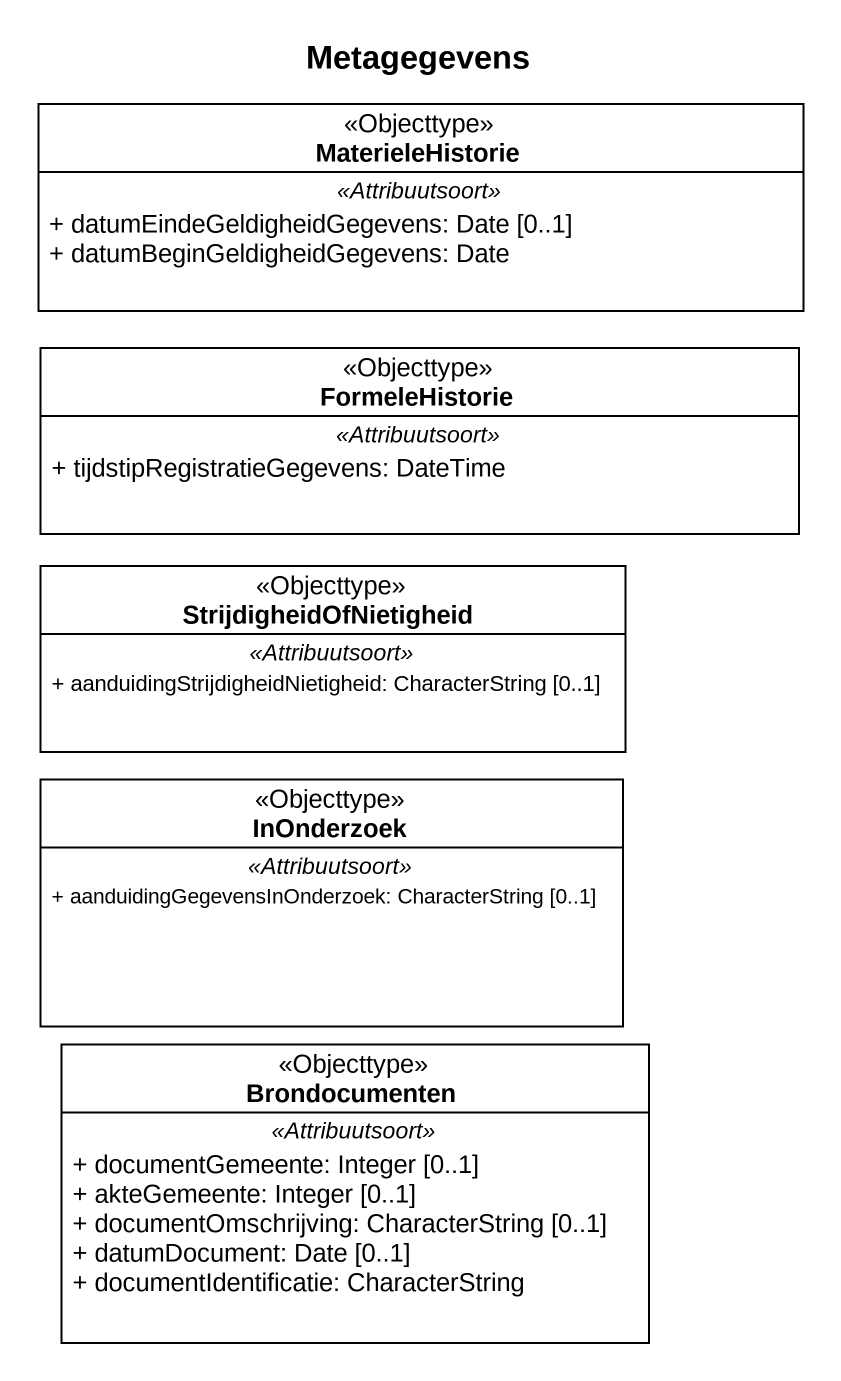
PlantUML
@startuml
title Metagegevens
hide circle
hide empty members
skinparam classAttributeIconSize 0
class MaterieleHistorie <<Objecttype>> {
  .. <<Attribuutsoort>> ..
  + datumEindeGeldigheidGegevens: Date [0..1]
  + datumBeginGeldigheidGegevens: Date
}
class FormeleHistorie <<Objecttype>> {
  .. <<Attribuutsoort>> ..
  + tijdstipRegistratieGegevens: DateTime
}
class StrijdigheidOfNietigheid <<Objecttype>> {
  .. <<Attribuutsoort>> ..
  + aanduidingStrijdigheidNietigheid: CharacterString [0..1]
}
class InOnderzoek <<Objecttype>> {
  .. <<Attribuutsoort>> ..
  + aanduidingGegevensInOnderzoek: CharacterString [0..1]
}
class Brondocumenten <<Objecttype>> {
  .. <<Attribuutsoort>> ..
  + documentGemeente: Integer [0..1]
  + akteGemeente: Integer [0..1]
  + documentOmschrijving: CharacterString [0..1]
  + datumDocument: Date [0..1]
  + documentIdentificatie: CharacterString
}
@enduml
